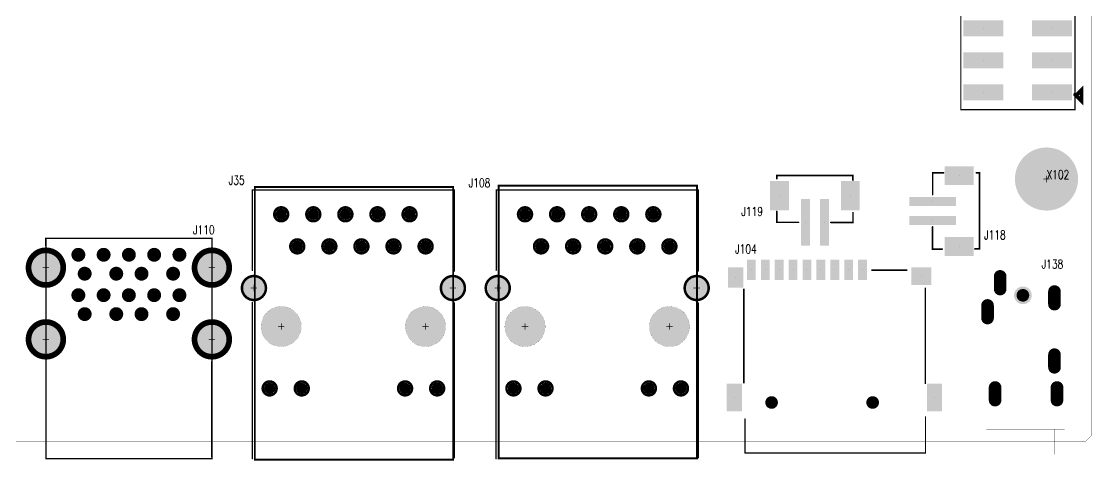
# Model space of a CAD drawing. Extents: x 0 to 170, y -2 to 101.
# Drawn here: x 85.2 to 169.9, y -1.5 to 33.3 of the extents above; entities that cross this region are included whole.
import ezdxf
from ezdxf.enums import TextEntityAlignment as Align

# ---------------------------------------------------------------- set-up
doc = ezdxf.new("R2010")
doc.units = 0
doc.header["$MEASUREMENT"] = 0
doc.layers.get('0').update_dxf_attribs({"linetype": 'CONTINUOUS'})
for name, color, linetype in [('2D_LINE_27', 43, 'CONTINUOUS'), ('BOARD_OUTLINE_00', 254, 'CONTINUOUS'), ('DRIL_NPLTE_THRU_01', 3, 'CONTINUOUS'), ('DRIL_NPLTE_THRU_02', 171, 'CONTINUOUS'), ('DRIL_NPLTE_THRU_03', 23, 'CONTINUOUS'), ('DRIL_NPLTE_THRU_04', 216, 'CONTINUOUS'), ('DRIL_NPLTE_THRU_05', 255, 'CONTINUOUS'), ('DRIL_NPLTE_THRU_06', 186, 'CONTINUOUS'), ('DRIL_PLTE_THRU_01', 3, 'CONTINUOUS'), ('DRIL_PLTE_THRU_02', 171, 'CONTINUOUS'), ('DRIL_PLTE_THRU_03', 23, 'CONTINUOUS'), ('DRIL_PLTE_THRU_04', 216, 'CONTINUOUS'), ('DRIL_PLTE_THRU_05', 255, 'CONTINUOUS'), ('DRIL_PLTE_THRU_06', 186, 'CONTINUOUS'), ('DRIL_SYMBOL', 254, 'CONTINUOUS'), ('PADS_BOT', 150, 'CONTINUOUS'), ('PADS_INNER', 106, 'CONTINUOUS'), ('PADS_TOP', 106, 'CONTINUOUS'), ('PART_NAME_01', 1, 'CONTINUOUS'), ('PART_TOP_2DLINE_01', 222, 'CONTINUOUS'), ('PART_TOP_2DLINE_26', 254, 'CONTINUOUS')]:
    doc.layers.add(name, color=color, linetype=linetype)
doc.styles.add('W0$05', font='simplex', dxfattribs={"width": 0.75})
doc.styles.add('W0$1', font='simplex', dxfattribs={"width": 0.75})

# ---------------------------------------------------------------- blocks, each defined once
blk = doc.blocks.new('SMOOTH_0$025')
at = {"const_width": 0.0125}
blk.add_lwpolyline([(-0.00625, 0, 1), (0.00625, 0, 1)], format="xyb", close=True, dxfattribs=at)
blk = doc.blocks.new('BOARD_1')
at = {"layer": 'BOARD_OUTLINE_00', "const_width": 0.025}
blk.add_lwpolyline([(-11.176, 0.5), (-10.676, 0), (158.25, 0), (158.75, 0.5), (158.75, 99.83), (158.25, 100.33), (-10.676, 100.33), (-11.176, 99.83)], close=True, dxfattribs=at)
at = {"layer": 'BOARD_OUTLINE_00'}
for p in [(158.25, 0), (158.75, 0.5)]:
    blk.add_blockref('SMOOTH_0$025', p, dxfattribs=at)
blk = doc.blocks.new('SMOOTH_0$15')
at = {"const_width": 0.075}
blk.add_lwpolyline([(-0.0375, 0, 1), (0.0375, 0, 1)], format="xyb", close=True, dxfattribs=at)
blk = doc.blocks.new('DRAWING_2946')
at = {"layer": '2D_LINE_27', "const_width": 0.15}
blk.add_lwpolyline([(0, 0), (15.7, 0), (15.7, -21.6), (0, -21.6)], close=True, dxfattribs=at)
at = {"layer": '2D_LINE_27'}
for p in [(0, 0), (15.7, 0), (0, -21.6), (15.7, -21.6)]:
    blk.add_blockref('SMOOTH_0$15', p, dxfattribs=at)
blk = doc.blocks.new('DRAWING_2947')
at = {"layer": '2D_LINE_27', "const_width": 0.15}
blk.add_lwpolyline([(0, 0), (15.7, 0), (15.7, -21.6), (0, -21.6)], close=True, dxfattribs=at)
at = {"layer": '2D_LINE_27'}
for p in [(0, 0), (15.7, 0), (0, -21.6), (15.7, -21.6)]:
    blk.add_blockref('SMOOTH_0$15', p, dxfattribs=at)
blk = doc.blocks.new('SMOOTH_0$1')
at = {"const_width": 0.05}
blk.add_lwpolyline([(-0.025, 0, 1), (0.025, 0, 1)], format="xyb", close=True, dxfattribs=at)
blk = doc.blocks.new('SMOOTH_0$3')
at = {"const_width": 0.15}
blk.add_lwpolyline([(-0.075, 0, 1), (0.075, 0, 1)], format="xyb", close=True, dxfattribs=at)
blk = doc.blocks.new('PART_BODY_TOP_60')
at = {"layer": 'PART_TOP_2DLINE_01', "const_width": 0.1}
blk.add_lwpolyline([(-25.5, 4.5), (25.489, 4.5), (25.489, -4.546), (-25.5, -4.546)], close=True, dxfattribs=at)
at = {"layer": 'PART_TOP_2DLINE_01', "const_width": 0.3}
blk.add_lwpolyline([(-24.303, -4.546), (-24.808, -5.051), (-23.939, -5.051), (-24.374, -4.616)], dxfattribs=at)
at = {"layer": 'PART_TOP_2DLINE_01'}
for name, p in [('SMOOTH_0$1', (-25.5, 4.5)), ('SMOOTH_0$1', (25.489, 4.5)), ('SMOOTH_0$1', (-25.5, -4.546)), ('SMOOTH_0$3', (-24.808, -5.051)), ('SMOOTH_0$3', (-24.374, -4.616)), ('SMOOTH_0$3', (-24.303, -4.546)), ('SMOOTH_0$3', (-23.939, -5.051)), ('SMOOTH_0$1', (25.489, -4.546))]:
    blk.add_blockref(name, p, dxfattribs=at)
blk = doc.blocks.new('DRIL_HOLE_0')
blk.add_lwpolyline([(0, 0, 1), (0, 0, 1)], format="xyb", close=True)
blk = doc.blocks.new('PAD_4')
blk.add_lwpolyline([(0, 0), (0, 0)])
blk = doc.blocks.new('PAD_36')
at = {"const_width": 1.27}
blk.add_lwpolyline([(-1.585, 0), (1.585, 0)], dxfattribs=at)
blk = doc.blocks.new('STK_TOP_91')
at = {"layer": 'DRIL_PLTE_THRU_01'}
blk.add_blockref('DRIL_HOLE_0', (0, 0), dxfattribs=at)
at = {"layer": 'DRIL_PLTE_THRU_02'}
blk.add_blockref('DRIL_HOLE_0', (0, 0), dxfattribs=at)
at = {"layer": 'DRIL_PLTE_THRU_03'}
blk.add_blockref('DRIL_HOLE_0', (0, 0), dxfattribs=at)
at = {"layer": 'DRIL_PLTE_THRU_04'}
blk.add_blockref('DRIL_HOLE_0', (0, 0), dxfattribs=at)
at = {"layer": 'DRIL_PLTE_THRU_05'}
blk.add_blockref('DRIL_HOLE_0', (0, 0), dxfattribs=at)
at = {"layer": 'DRIL_PLTE_THRU_06'}
blk.add_blockref('DRIL_HOLE_0', (0, 0), dxfattribs=at)
at = {"layer": 'PADS_BOT'}
blk.add_blockref('PAD_4', (0, 0), dxfattribs=at)
at = {"layer": 'PADS_INNER'}
blk.add_blockref('PAD_4', (0, 0), dxfattribs=at)
at = {"layer": 'PADS_TOP', "rotation": 90}
blk.add_blockref('PAD_36', (0, 0), dxfattribs=at)
blk = doc.blocks.new('SYM_TOP_52')
for name, p in [('PART_BODY_TOP_60', (0, 0)), ('STK_TOP_91', (-24.13, 2.715)), ('STK_TOP_91', (-21.59, 2.715)), ('STK_TOP_91', (-19.05, 2.715)), ('STK_TOP_91', (-16.51, 2.715)), ('STK_TOP_91', (-13.97, 2.715)), ('STK_TOP_91', (-11.43, 2.715)), ('STK_TOP_91', (-8.89, 2.715)), ('STK_TOP_91', (-6.35, 2.715)), ('STK_TOP_91', (-3.81, 2.715)), ('STK_TOP_91', (-1.27, 2.715)), ('STK_TOP_91', (1.27, 2.715)), ('STK_TOP_91', (3.81, 2.715)), ('STK_TOP_91', (6.35, 2.715)), ('STK_TOP_91', (8.89, 2.715)), ('STK_TOP_91', (11.43, 2.715)), ('STK_TOP_91', (13.97, 2.715)), ('STK_TOP_91', (16.51, 2.715)), ('STK_TOP_91', (19.05, 2.715)), ('STK_TOP_91', (21.59, 2.715)), ('STK_TOP_91', (24.13, 2.715)), ('STK_TOP_91', (-24.13, -2.715)), ('STK_TOP_91', (-21.59, -2.715)), ('STK_TOP_91', (-19.05, -2.715)), ('STK_TOP_91', (-16.51, -2.715)), ('STK_TOP_91', (-13.97, -2.715)), ('STK_TOP_91', (-11.43, -2.715)), ('STK_TOP_91', (-8.89, -2.715)), ('STK_TOP_91', (-6.35, -2.715)), ('STK_TOP_91', (-3.81, -2.715)), ('STK_TOP_91', (-1.27, -2.715)), ('STK_TOP_91', (1.27, -2.715)), ('STK_TOP_91', (3.81, -2.715)), ('STK_TOP_91', (6.35, -2.715)), ('STK_TOP_91', (8.89, -2.715)), ('STK_TOP_91', (11.43, -2.715)), ('STK_TOP_91', (13.97, -2.715)), ('STK_TOP_91', (16.51, -2.715)), ('STK_TOP_91', (19.05, -2.715)), ('STK_TOP_91', (21.59, -2.715)), ('STK_TOP_91', (24.13, -2.715))]:
    blk.add_blockref(name, p)
blk = doc.blocks.new('PART_TOP_163')
blk.add_blockref('SYM_TOP_52', (0, 0))
at = {"layer": 'PART_NAME_01', "style": 'W0$1', "width": 0.75}
blk.add_text('J113', height=0.7, rotation=270, dxfattribs=at).set_placement((25.604, -0.426))
blk = doc.blocks.new('PART_BODY_TOP_55')
at = {"layer": 'PART_TOP_2DLINE_01', "const_width": 0.1}
for points in [[(-7.115, -8.995), (7.181, -8.995), (7.181, -6.136)], [(-7.1, -9), (-7.1, -6.307)]]:
    blk.add_lwpolyline(points, dxfattribs=at)
at = {"layer": 'PART_TOP_2DLINE_26', "const_width": 0.1}
for points in [[(5.7, 5.5), (2.95, 5.5), (2.95, 5.473), (5.7, 5.473)], [(-7.195, -3.429), (-7.208, -3.429), (-7.208, 3.968), (-7.195, 3.968)], [(7.175, -3.478), (7.181, -3.478), (7.181, 4.056), (7.175, 4.056)]]:
    blk.add_lwpolyline(points, close=True, dxfattribs=at)
at = {"layer": 'PART_TOP_2DLINE_01'}
for p in [(-7.1, -6.307), (7.181, -6.136), (-7.115, -8.995), (-7.1, -9), (7.181, -8.995)]:
    blk.add_blockref('SMOOTH_0$1', p, dxfattribs=at)
at = {"layer": 'PART_TOP_2DLINE_26'}
for p in [(2.95, 5.5), (2.95, 5.473), (5.7, 5.5), (5.7, 5.473), (-7.208, 3.968), (-7.195, 3.968), (7.175, 4.056), (7.181, 4.056), (-7.208, -3.429), (-7.195, -3.429), (7.175, -3.478), (7.181, -3.478)]:
    blk.add_blockref('SMOOTH_0$1', p, dxfattribs=at)
blk = doc.blocks.new('PAD_47')
at = {"const_width": 0.7}
blk.add_lwpolyline([(-0.8, 0), (0.8, 0)], dxfattribs=at)
blk = doc.blocks.new('STK_TOP_28')
at = {"layer": 'DRIL_PLTE_THRU_01'}
blk.add_blockref('DRIL_HOLE_0', (0, 0), dxfattribs=at)
at = {"layer": 'DRIL_PLTE_THRU_02'}
blk.add_blockref('DRIL_HOLE_0', (0, 0), dxfattribs=at)
at = {"layer": 'DRIL_PLTE_THRU_03'}
blk.add_blockref('DRIL_HOLE_0', (0, 0), dxfattribs=at)
at = {"layer": 'DRIL_PLTE_THRU_04'}
blk.add_blockref('DRIL_HOLE_0', (0, 0), dxfattribs=at)
at = {"layer": 'DRIL_PLTE_THRU_05'}
blk.add_blockref('DRIL_HOLE_0', (0, 0), dxfattribs=at)
at = {"layer": 'DRIL_PLTE_THRU_06'}
blk.add_blockref('DRIL_HOLE_0', (0, 0), dxfattribs=at)
at = {"layer": 'PADS_BOT'}
blk.add_blockref('PAD_4', (0, 0), dxfattribs=at)
at = {"layer": 'PADS_INNER'}
blk.add_blockref('PAD_4', (0, 0), dxfattribs=at)
at = {"layer": 'PADS_TOP', "rotation": 90}
blk.add_blockref('PAD_47', (0, 0), dxfattribs=at)
blk = doc.blocks.new('PAD_48')
at = {"const_width": 1.2}
blk.add_lwpolyline([(-0.8, 0), (0.8, 0)], dxfattribs=at)
blk = doc.blocks.new('STK_TOP_29')
at = {"layer": 'DRIL_PLTE_THRU_01'}
blk.add_blockref('DRIL_HOLE_0', (0, 0), dxfattribs=at)
at = {"layer": 'DRIL_PLTE_THRU_02'}
blk.add_blockref('DRIL_HOLE_0', (0, 0), dxfattribs=at)
at = {"layer": 'DRIL_PLTE_THRU_03'}
blk.add_blockref('DRIL_HOLE_0', (0, 0), dxfattribs=at)
at = {"layer": 'DRIL_PLTE_THRU_04'}
blk.add_blockref('DRIL_HOLE_0', (0, 0), dxfattribs=at)
at = {"layer": 'DRIL_PLTE_THRU_05'}
blk.add_blockref('DRIL_HOLE_0', (0, 0), dxfattribs=at)
at = {"layer": 'DRIL_PLTE_THRU_06'}
blk.add_blockref('DRIL_HOLE_0', (0, 0), dxfattribs=at)
at = {"layer": 'PADS_BOT'}
blk.add_blockref('PAD_4', (0, 0), dxfattribs=at)
at = {"layer": 'PADS_INNER'}
blk.add_blockref('PAD_4', (0, 0), dxfattribs=at)
at = {"layer": 'PADS_TOP', "rotation": 90}
blk.add_blockref('PAD_48', (0, 0), dxfattribs=at)
blk = doc.blocks.new('PAD_49')
at = {"const_width": 1.4}
blk.add_lwpolyline([(-0.8, 0), (0.8, 0)], dxfattribs=at)
blk = doc.blocks.new('STK_TOP_30')
at = {"layer": 'DRIL_PLTE_THRU_01'}
blk.add_blockref('DRIL_HOLE_0', (0, 0), dxfattribs=at)
at = {"layer": 'DRIL_PLTE_THRU_02'}
blk.add_blockref('DRIL_HOLE_0', (0, 0), dxfattribs=at)
at = {"layer": 'DRIL_PLTE_THRU_03'}
blk.add_blockref('DRIL_HOLE_0', (0, 0), dxfattribs=at)
at = {"layer": 'DRIL_PLTE_THRU_04'}
blk.add_blockref('DRIL_HOLE_0', (0, 0), dxfattribs=at)
at = {"layer": 'DRIL_PLTE_THRU_05'}
blk.add_blockref('DRIL_HOLE_0', (0, 0), dxfattribs=at)
at = {"layer": 'DRIL_PLTE_THRU_06'}
blk.add_blockref('DRIL_HOLE_0', (0, 0), dxfattribs=at)
at = {"layer": 'PADS_BOT'}
blk.add_blockref('PAD_4', (0, 0), dxfattribs=at)
at = {"layer": 'PADS_INNER'}
blk.add_blockref('PAD_4', (0, 0), dxfattribs=at)
at = {"layer": 'PADS_TOP'}
blk.add_blockref('PAD_49', (0, 0), dxfattribs=at)
blk = doc.blocks.new('PAD_50')
at = {"const_width": 1.2}
blk.add_lwpolyline([(-1.1, 0), (1.1, 0)], dxfattribs=at)
blk = doc.blocks.new('STK_TOP_31')
at = {"layer": 'DRIL_PLTE_THRU_01'}
blk.add_blockref('DRIL_HOLE_0', (0, 0), dxfattribs=at)
at = {"layer": 'DRIL_PLTE_THRU_02'}
blk.add_blockref('DRIL_HOLE_0', (0, 0), dxfattribs=at)
at = {"layer": 'DRIL_PLTE_THRU_03'}
blk.add_blockref('DRIL_HOLE_0', (0, 0), dxfattribs=at)
at = {"layer": 'DRIL_PLTE_THRU_04'}
blk.add_blockref('DRIL_HOLE_0', (0, 0), dxfattribs=at)
at = {"layer": 'DRIL_PLTE_THRU_05'}
blk.add_blockref('DRIL_HOLE_0', (0, 0), dxfattribs=at)
at = {"layer": 'DRIL_PLTE_THRU_06'}
blk.add_blockref('DRIL_HOLE_0', (0, 0), dxfattribs=at)
at = {"layer": 'PADS_BOT'}
blk.add_blockref('PAD_4', (0, 0), dxfattribs=at)
at = {"layer": 'PADS_INNER'}
blk.add_blockref('PAD_4', (0, 0), dxfattribs=at)
at = {"layer": 'PADS_TOP', "rotation": 90}
blk.add_blockref('PAD_50', (0, 0), dxfattribs=at)
blk = doc.blocks.new('DRIL_SYMBOL_1')
at = {"layer": 'DRIL_SYMBOL', "const_width": 0.0508}
for points in [[(-0.254, 0), (0.254, 0)], [(0, -0.254), (0, 0.254)]]:
    blk.add_lwpolyline(points, dxfattribs=at)
blk = doc.blocks.new('DRIL_HOLE_1')
at = {"const_width": 0.5}
blk.add_lwpolyline([(-0.25, 0, 1), (0.25, 0, 1)], format="xyb", close=True, dxfattribs=at)
blk.add_blockref('DRIL_SYMBOL_1', (0, 0))
blk = doc.blocks.new('PAD_51')
at = {"const_width": 0.005}
blk.add_lwpolyline([(0, -0.4975, 1), (0, 0.4975, 1)], format="xyb", close=True, dxfattribs=at)
blk = doc.blocks.new('STK_TOP_32')
at = {"layer": 'DRIL_NPLTE_THRU_01'}
blk.add_blockref('DRIL_HOLE_1', (0, 0), dxfattribs=at)
at = {"layer": 'DRIL_NPLTE_THRU_02'}
blk.add_blockref('DRIL_HOLE_1', (0, 0), dxfattribs=at)
at = {"layer": 'DRIL_NPLTE_THRU_03'}
blk.add_blockref('DRIL_HOLE_1', (0, 0), dxfattribs=at)
at = {"layer": 'DRIL_NPLTE_THRU_04'}
blk.add_blockref('DRIL_HOLE_1', (0, 0), dxfattribs=at)
at = {"layer": 'DRIL_NPLTE_THRU_05'}
blk.add_blockref('DRIL_HOLE_1', (0, 0), dxfattribs=at)
at = {"layer": 'DRIL_NPLTE_THRU_06'}
blk.add_blockref('DRIL_HOLE_1', (0, 0), dxfattribs=at)
at = {"layer": 'PADS_BOT'}
blk.add_blockref('PAD_51', (0, 0), dxfattribs=at)
at = {"layer": 'PADS_INNER'}
blk.add_blockref('PAD_51', (0, 0), dxfattribs=at)
at = {"layer": 'PADS_TOP'}
blk.add_blockref('PAD_51', (0, 0), dxfattribs=at)
blk = doc.blocks.new('SYM_TOP_47')
for name, p in [('STK_TOP_29', (-7.85, 4.9)), ('STK_TOP_28', (-6.6, 5.5)), ('STK_TOP_28', (-5.5, 5.5)), ('STK_TOP_28', (-4.4, 5.5)), ('STK_TOP_28', (-3.3, 5.5)), ('STK_TOP_28', (-2.2, 5.5)), ('STK_TOP_28', (-1.1, 5.5)), ('STK_TOP_28', (0, 5.5)), ('STK_TOP_28', (1.1, 5.5)), ('STK_TOP_28', (2.2, 5.5)), ('PART_BODY_TOP_55', (0, 0)), ('STK_TOP_30', (6.85, 5)), ('STK_TOP_31', (-7.95, -4.6)), ('STK_TOP_31', (7.9, -4.6)), ('STK_TOP_32', (-5, -5)), ('STK_TOP_32', (3, -5))]:
    blk.add_blockref(name, p)
blk = doc.blocks.new('PART_TOP_247')
blk.add_blockref('SYM_TOP_47', (0, 0))
at = {"layer": 'PART_NAME_01', "style": 'W0$1', "width": 0.75}
blk.add_text('J104', height=0.7, dxfattribs=at).set_placement((-7.886, 6.802))
blk = doc.blocks.new('SMOOTH_0$01')
at = {"const_width": 0.005}
blk.add_lwpolyline([(-0.0025, 0, 1), (0.0025, 0, 1)], format="xyb", close=True, dxfattribs=at)
blk = doc.blocks.new('PART_BODY_TOP_111')
at = {"layer": 'PART_TOP_2DLINE_01', "const_width": 0.01}
for points in [[(-2.9, 0), (3.3, 0), (3.3, 12), (-2.9, 12)], [(-2.5, 0), (2.5, 0), (2.5, -2), (-2.5, -2)]]:
    blk.add_lwpolyline(points, close=True, dxfattribs=at)
at = {"layer": 'PART_TOP_2DLINE_01'}
for p in [(-2.9, 12), (3.3, 12), (-2.9, 0), (-2.5, 0), (2.5, 0), (3.3, 0), (-2.5, -2), (2.5, -2)]:
    blk.add_blockref('SMOOTH_0$01', p, dxfattribs=at)
blk = doc.blocks.new('DRIL_SYMBOL_1$4')
at = {"layer": 'DRIL_SYMBOL', "const_width": 0.0508}
for points in [[(-0.254, 0), (0.254, 0)], [(0, -0.254), (0, 0.254)]]:
    blk.add_lwpolyline(points, dxfattribs=at)
blk = doc.blocks.new('DRIL_HOLE_1$4')
at = {"const_width": 0.7}
blk.add_lwpolyline([(-0.35, 0, 1), (0.35, 0, 1)], format="xyb", close=True, dxfattribs=at)
blk.add_blockref('DRIL_SYMBOL_1$4', (0, 0))
blk = doc.blocks.new('PAD_35')
at = {"const_width": 0.5}
blk.add_lwpolyline([(0, -0.25, 1), (0, 0.25, 1)], format="xyb", close=True, dxfattribs=at)
blk = doc.blocks.new('STK_TOP_154')
at = {"layer": 'DRIL_NPLTE_THRU_01'}
blk.add_blockref('DRIL_HOLE_1$4', (0, 0), dxfattribs=at)
at = {"layer": 'DRIL_NPLTE_THRU_02'}
blk.add_blockref('DRIL_HOLE_1$4', (0, 0), dxfattribs=at)
at = {"layer": 'DRIL_NPLTE_THRU_03'}
blk.add_blockref('DRIL_HOLE_1$4', (0, 0), dxfattribs=at)
at = {"layer": 'DRIL_NPLTE_THRU_04'}
blk.add_blockref('DRIL_HOLE_1$4', (0, 0), dxfattribs=at)
at = {"layer": 'DRIL_NPLTE_THRU_05'}
blk.add_blockref('DRIL_HOLE_1$4', (0, 0), dxfattribs=at)
at = {"layer": 'DRIL_NPLTE_THRU_06'}
blk.add_blockref('DRIL_HOLE_1$4', (0, 0), dxfattribs=at)
at = {"layer": 'PADS_BOT'}
blk.add_blockref('PAD_35', (0, 0), dxfattribs=at)
at = {"layer": 'PADS_INNER'}
blk.add_blockref('PAD_35', (0, 0), dxfattribs=at)
at = {"layer": 'PADS_TOP'}
blk.add_blockref('PAD_35', (0, 0), dxfattribs=at)
blk = doc.blocks.new('DRIL_SLOT_0001900062000000900')
at = {"const_width": 0.25}
blk.add_lwpolyline([(0.125, -0.55), (0.125, 0.55, 1), (-0.125, 0.55), (-0.125, -0.55, 1)], format="xyb", close=True, dxfattribs=at)
blk = doc.blocks.new('PAD_53')
at = {"const_width": 0.5}
blk.add_lwpolyline([(-0.5, -0.25), (0.5, -0.25, 1), (0.5, 0.25), (-0.5, 0.25, 1)], format="xyb", close=True, dxfattribs=at)
blk = doc.blocks.new('STK_TOP_153')
at = {"layer": 'DRIL_PLTE_THRU_01'}
blk.add_blockref('DRIL_SLOT_0001900062000000900', (0, 0), dxfattribs=at)
at = {"layer": 'DRIL_PLTE_THRU_02'}
blk.add_blockref('DRIL_SLOT_0001900062000000900', (0, 0), dxfattribs=at)
at = {"layer": 'DRIL_PLTE_THRU_03'}
blk.add_blockref('DRIL_SLOT_0001900062000000900', (0, 0), dxfattribs=at)
at = {"layer": 'DRIL_PLTE_THRU_04'}
blk.add_blockref('DRIL_SLOT_0001900062000000900', (0, 0), dxfattribs=at)
at = {"layer": 'DRIL_PLTE_THRU_05'}
blk.add_blockref('DRIL_SLOT_0001900062000000900', (0, 0), dxfattribs=at)
at = {"layer": 'DRIL_PLTE_THRU_06'}
blk.add_blockref('DRIL_SLOT_0001900062000000900', (0, 0), dxfattribs=at)
at = {"layer": 'PADS_BOT', "rotation": 90}
blk.add_blockref('PAD_53', (0, 0), dxfattribs=at)
at = {"layer": 'PADS_INNER', "rotation": 90}
blk.add_blockref('PAD_53', (0, 0), dxfattribs=at)
at = {"layer": 'PADS_TOP', "rotation": 90}
blk.add_blockref('PAD_53', (0, 0), dxfattribs=at)
blk = doc.blocks.new('SYM_TOP_67')
for name, p in [('PART_BODY_TOP_111', (0, 0)), ('STK_TOP_153', (-1.8, 11.6)), ('STK_TOP_154', (0, 10.6)), ('STK_TOP_153', (2.5, 10.4)), ('STK_TOP_153', (-2.8, 9.3)), ('STK_TOP_153', (2.5, 5.4)), ('STK_TOP_153', (-2.2, 2.8)), ('STK_TOP_153', (2.7, 2.8))]:
    blk.add_blockref(name, p)
blk = doc.blocks.new('PART_TOP_273')
blk.add_blockref('SYM_TOP_67', (0, 0))
at = {"layer": 'PART_NAME_01', "style": 'W0$05', "width": 0.75}
blk.add_text('J138', height=0.7, dxfattribs=at).set_placement((2.34, 13.074), align=Align.MIDDLE_CENTER)
blk = doc.blocks.new('SMOOTH_0$12')
at = {"const_width": 0.06}
blk.add_lwpolyline([(-0.03, 0, 1), (0.03, 0, 1)], format="xyb", close=True, dxfattribs=at)
blk = doc.blocks.new('PART_BODY_TOP_58')
at = {"layer": 'PART_TOP_2DLINE_26', "const_width": 0.12}
for points in [[(-3.024, 1.592), (-3.024, 1.855), (2.999, 1.855), (2.999, 1.48)], [(-3.024, -1), (-3.024, -1.861), (-1.301, -1.861)], [(3.015, -1.095), (3.015, -1.867), (1.252, -1.867)]]:
    blk.add_lwpolyline(points, dxfattribs=at)
at = {"layer": 'PART_TOP_2DLINE_26'}
for p in [(-3.024, 1.855), (2.999, 1.855), (-3.024, 1.592), (2.999, 1.48), (-3.024, -1), (3.015, -1.095), (-3.024, -1.861), (-1.301, -1.861), (1.252, -1.867), (3.015, -1.867)]:
    blk.add_blockref('SMOOTH_0$12', p, dxfattribs=at)
blk = doc.blocks.new('PAD_55')
at = {"const_width": 0.7}
blk.add_lwpolyline([(-1.85, 0), (1.85, 0)], dxfattribs=at)
blk = doc.blocks.new('STK_TOP_90')
at = {"layer": 'DRIL_PLTE_THRU_01'}
blk.add_blockref('DRIL_HOLE_0', (0, 0), dxfattribs=at)
at = {"layer": 'DRIL_PLTE_THRU_02'}
blk.add_blockref('DRIL_HOLE_0', (0, 0), dxfattribs=at)
at = {"layer": 'DRIL_PLTE_THRU_03'}
blk.add_blockref('DRIL_HOLE_0', (0, 0), dxfattribs=at)
at = {"layer": 'DRIL_PLTE_THRU_04'}
blk.add_blockref('DRIL_HOLE_0', (0, 0), dxfattribs=at)
at = {"layer": 'DRIL_PLTE_THRU_05'}
blk.add_blockref('DRIL_HOLE_0', (0, 0), dxfattribs=at)
at = {"layer": 'DRIL_PLTE_THRU_06'}
blk.add_blockref('DRIL_HOLE_0', (0, 0), dxfattribs=at)
at = {"layer": 'PADS_BOT'}
blk.add_blockref('PAD_4', (0, 0), dxfattribs=at)
at = {"layer": 'PADS_INNER'}
blk.add_blockref('PAD_4', (0, 0), dxfattribs=at)
at = {"layer": 'PADS_TOP', "rotation": 90}
blk.add_blockref('PAD_55', (0, 0), dxfattribs=at)
blk = doc.blocks.new('PAD_56')
at = {"const_width": 1.5}
blk.add_lwpolyline([(-1.15, 0), (1.15, 0)], dxfattribs=at)
blk = doc.blocks.new('STK_TOP_89')
at = {"layer": 'DRIL_PLTE_THRU_01'}
blk.add_blockref('DRIL_HOLE_0', (0, 0), dxfattribs=at)
at = {"layer": 'DRIL_PLTE_THRU_02'}
blk.add_blockref('DRIL_HOLE_0', (0, 0), dxfattribs=at)
at = {"layer": 'DRIL_PLTE_THRU_03'}
blk.add_blockref('DRIL_HOLE_0', (0, 0), dxfattribs=at)
at = {"layer": 'DRIL_PLTE_THRU_04'}
blk.add_blockref('DRIL_HOLE_0', (0, 0), dxfattribs=at)
at = {"layer": 'DRIL_PLTE_THRU_05'}
blk.add_blockref('DRIL_HOLE_0', (0, 0), dxfattribs=at)
at = {"layer": 'DRIL_PLTE_THRU_06'}
blk.add_blockref('DRIL_HOLE_0', (0, 0), dxfattribs=at)
at = {"layer": 'PADS_BOT'}
blk.add_blockref('PAD_4', (0, 0), dxfattribs=at)
at = {"layer": 'PADS_INNER'}
blk.add_blockref('PAD_4', (0, 0), dxfattribs=at)
at = {"layer": 'PADS_TOP', "rotation": 90}
blk.add_blockref('PAD_56', (0, 0), dxfattribs=at)
blk = doc.blocks.new('SYM_TOP_50')
for name, p in [('STK_TOP_89', (-2.8, 0.25)), ('PART_BODY_TOP_58', (0, 0)), ('STK_TOP_89', (2.8, 0.25)), ('STK_TOP_90', (-0.75, -1.85)), ('STK_TOP_90', (0.75, -1.85))]:
    blk.add_blockref(name, p)
blk = doc.blocks.new('PART_TOP_315')
blk.add_blockref('SYM_TOP_50', (0, 0))
at = {"layer": 'PART_NAME_01', "style": 'W0$1', "width": 0.75}
blk.add_text('J119', height=0.7, dxfattribs=at).set_placement((-5.83, -1.348))
blk = doc.blocks.new('PART_TOP_318')
blk.add_blockref('SYM_TOP_50', (0, 0))
at = {"layer": 'PART_NAME_01', "style": 'W0$1', "width": 0.75}
blk.add_text('J118', height=0.7, rotation=90, dxfattribs=at).set_placement((2.243, 2.215))
blk = doc.blocks.new('PART_BODY_TOP_21')
at = {"layer": 'PART_TOP_2DLINE_26', "const_width": 0.1}
for points in [[(-7.995, 4.447), (-7.995, 10.82), (7.999, 10.82), (7.999, 4.386)], [(-8.004, 1.907), (-8.004, -10.47)], [(8.001, 1.873), (8.001, -10.389)]]:
    blk.add_lwpolyline(points, dxfattribs=at)
at = {"layer": 'PART_TOP_2DLINE_26'}
for p in [(-7.995, 10.82), (7.999, 10.82), (-7.995, 4.447), (7.999, 4.386), (-8.004, 1.907), (8.001, 1.873), (-8.004, -10.47), (8.001, -10.389)]:
    blk.add_blockref('SMOOTH_0$1', p, dxfattribs=at)
blk = doc.blocks.new('DRIL_SYMBOL_0$889')
at = {"layer": 'DRIL_SYMBOL', "const_width": 0.0508}
for points in [[(-0.254, 0), (0.254, 0)], [(0, -0.254), (0, 0.254)]]:
    blk.add_lwpolyline(points, dxfattribs=at)
blk = doc.blocks.new('DRIL_HOLE_0$889')
at = {"const_width": 0.4445}
blk.add_lwpolyline([(-0.22225, 0, 1), (0.22225, 0, 1)], format="xyb", close=True, dxfattribs=at)
blk.add_blockref('DRIL_SYMBOL_0$889', (0, 0))
blk = doc.blocks.new('PAD_68')
at = {"const_width": 0.2}
blk.add_lwpolyline([(0, -0.55, 1), (0, 0.55, 1)], format="xyb", close=True, dxfattribs=at)
blk = doc.blocks.new('STK_TOP_20')
at = {"layer": 'DRIL_PLTE_THRU_01'}
blk.add_blockref('DRIL_HOLE_0$889', (0, 0), dxfattribs=at)
at = {"layer": 'DRIL_PLTE_THRU_02'}
blk.add_blockref('DRIL_HOLE_0$889', (0, 0), dxfattribs=at)
at = {"layer": 'DRIL_PLTE_THRU_03'}
blk.add_blockref('DRIL_HOLE_0$889', (0, 0), dxfattribs=at)
at = {"layer": 'DRIL_PLTE_THRU_04'}
blk.add_blockref('DRIL_HOLE_0$889', (0, 0), dxfattribs=at)
at = {"layer": 'DRIL_PLTE_THRU_05'}
blk.add_blockref('DRIL_HOLE_0$889', (0, 0), dxfattribs=at)
at = {"layer": 'DRIL_PLTE_THRU_06'}
blk.add_blockref('DRIL_HOLE_0$889', (0, 0), dxfattribs=at)
at = {"layer": 'PADS_BOT'}
blk.add_blockref('PAD_68', (0, 0), dxfattribs=at)
at = {"layer": 'PADS_INNER'}
blk.add_blockref('PAD_68', (0, 0), dxfattribs=at)
at = {"layer": 'PADS_TOP'}
blk.add_blockref('PAD_68', (0, 0), dxfattribs=at)
blk = doc.blocks.new('DRIL_SYMBOL_1$7')
at = {"layer": 'DRIL_SYMBOL', "const_width": 0.0508}
for points in [[(-0.254, 0), (0.254, 0)], [(0, -0.254), (0, 0.254)]]:
    blk.add_lwpolyline(points, dxfattribs=at)
blk = doc.blocks.new('DRIL_HOLE_1$7')
at = {"const_width": 0.85}
blk.add_lwpolyline([(-0.425, 0, 1), (0.425, 0, 1)], format="xyb", close=True, dxfattribs=at)
blk.add_blockref('DRIL_SYMBOL_1$7', (0, 0))
blk = doc.blocks.new('PAD_69')
at = {"const_width": 0.2}
blk.add_lwpolyline([(0, -0.95, 1), (0, 0.95, 1)], format="xyb", close=True, dxfattribs=at)
blk = doc.blocks.new('STK_TOP_21')
at = {"layer": 'DRIL_PLTE_THRU_01'}
blk.add_blockref('DRIL_HOLE_1$7', (0, 0), dxfattribs=at)
at = {"layer": 'DRIL_PLTE_THRU_02'}
blk.add_blockref('DRIL_HOLE_1$7', (0, 0), dxfattribs=at)
at = {"layer": 'DRIL_PLTE_THRU_03'}
blk.add_blockref('DRIL_HOLE_1$7', (0, 0), dxfattribs=at)
at = {"layer": 'DRIL_PLTE_THRU_04'}
blk.add_blockref('DRIL_HOLE_1$7', (0, 0), dxfattribs=at)
at = {"layer": 'DRIL_PLTE_THRU_05'}
blk.add_blockref('DRIL_HOLE_1$7', (0, 0), dxfattribs=at)
at = {"layer": 'DRIL_PLTE_THRU_06'}
blk.add_blockref('DRIL_HOLE_1$7', (0, 0), dxfattribs=at)
at = {"layer": 'PADS_BOT'}
blk.add_blockref('PAD_69', (0, 0), dxfattribs=at)
at = {"layer": 'PADS_INNER'}
blk.add_blockref('PAD_69', (0, 0), dxfattribs=at)
at = {"layer": 'PADS_TOP'}
blk.add_blockref('PAD_69', (0, 0), dxfattribs=at)
blk = doc.blocks.new('DRIL_SYMBOL_3$2')
at = {"layer": 'DRIL_SYMBOL', "const_width": 0.0508}
for points in [[(-0.254, 0), (0.254, 0)], [(0, -0.254), (0, 0.254)]]:
    blk.add_lwpolyline(points, dxfattribs=at)
blk = doc.blocks.new('DRIL_HOLE_3$2')
at = {"const_width": 1.6}
blk.add_lwpolyline([(-0.8, 0, 1), (0.8, 0, 1)], format="xyb", close=True, dxfattribs=at)
blk.add_blockref('DRIL_SYMBOL_3$2', (0, 0))
blk = doc.blocks.new('PAD_70')
at = {"const_width": 0.005}
blk.add_lwpolyline([(0, -1.5975, 1), (0, 1.5975, 1)], format="xyb", close=True, dxfattribs=at)
blk = doc.blocks.new('STK_TOP_22')
at = {"layer": 'DRIL_NPLTE_THRU_01'}
blk.add_blockref('DRIL_HOLE_3$2', (0, 0), dxfattribs=at)
at = {"layer": 'DRIL_NPLTE_THRU_02'}
blk.add_blockref('DRIL_HOLE_3$2', (0, 0), dxfattribs=at)
at = {"layer": 'DRIL_NPLTE_THRU_03'}
blk.add_blockref('DRIL_HOLE_3$2', (0, 0), dxfattribs=at)
at = {"layer": 'DRIL_NPLTE_THRU_04'}
blk.add_blockref('DRIL_HOLE_3$2', (0, 0), dxfattribs=at)
at = {"layer": 'DRIL_NPLTE_THRU_05'}
blk.add_blockref('DRIL_HOLE_3$2', (0, 0), dxfattribs=at)
at = {"layer": 'DRIL_NPLTE_THRU_06'}
blk.add_blockref('DRIL_HOLE_3$2', (0, 0), dxfattribs=at)
at = {"layer": 'PADS_BOT'}
blk.add_blockref('PAD_70', (0, 0), dxfattribs=at)
at = {"layer": 'PADS_INNER'}
blk.add_blockref('PAD_70', (0, 0), dxfattribs=at)
at = {"layer": 'PADS_TOP'}
blk.add_blockref('PAD_70', (0, 0), dxfattribs=at)
blk = doc.blocks.new('SYM_TOP_13')
for name, p in [('PART_BODY_TOP_21', (0, 0)), ('STK_TOP_20', (-5.715, 8.89)), ('STK_TOP_20', (-3.175, 8.89)), ('STK_TOP_20', (-0.635, 8.89)), ('STK_TOP_20', (1.905, 8.89)), ('STK_TOP_20', (4.445, 8.89)), ('STK_TOP_20', (-4.445, 6.35)), ('STK_TOP_20', (-1.905, 6.35)), ('STK_TOP_20', (0.635, 6.35)), ('STK_TOP_20', (3.175, 6.35)), ('STK_TOP_20', (5.715, 6.35)), ('STK_TOP_21', (-7.875, 3.05)), ('STK_TOP_21', (7.875, 3.05)), ('STK_TOP_22', (-5.715, 0)), ('STK_TOP_22', (5.715, 0)), ('STK_TOP_20', (-6.63, -4.9)), ('STK_TOP_20', (-4.09, -4.9)), ('STK_TOP_20', (4.09, -4.9)), ('STK_TOP_20', (6.63, -4.9))]:
    blk.add_blockref(name, p)
blk = doc.blocks.new('PART_TOP_437')
blk.add_blockref('SYM_TOP_13', (0, 0))
at = {"layer": 'PART_NAME_01', "style": 'W0$1', "width": 0.75}
blk.add_text('J108', height=0.7, dxfattribs=at).set_placement((-10.17, 11.036))
blk = doc.blocks.new('PART_TOP_439')
blk.add_blockref('SYM_TOP_13', (0, 0))
at = {"layer": 'PART_NAME_01', "style": 'W0$1', "width": 0.75}
blk.add_text('J35', height=0.7, dxfattribs=at).set_placement((-9.87, 11.236))
blk = doc.blocks.new('DRIL_SYMBOL_3$5')
at = {"layer": 'DRIL_SYMBOL', "const_width": 0.0508}
for points in [[(-0.254, 0), (0.254, 0)], [(0, -0.254), (0, 0.254)]]:
    blk.add_lwpolyline(points, dxfattribs=at)
blk = doc.blocks.new('DRIL_HOLE_3$5')
at = {"const_width": 1.75}
blk.add_lwpolyline([(-0.875, 0, 1), (0.875, 0, 1)], format="xyb", close=True, dxfattribs=at)
blk.add_blockref('DRIL_SYMBOL_3$5', (0, 0))
blk = doc.blocks.new('PAD_24')
at = {"const_width": 0.75}
blk.add_lwpolyline([(0, -2.125, 1), (0, 2.125, 1)], format="xyb", close=True, dxfattribs=at)
blk = doc.blocks.new('STK_TOP_68')
at = {"layer": 'DRIL_PLTE_THRU_01'}
blk.add_blockref('DRIL_HOLE_3$5', (0, 0), dxfattribs=at)
at = {"layer": 'DRIL_PLTE_THRU_02'}
blk.add_blockref('DRIL_HOLE_3$5', (0, 0), dxfattribs=at)
at = {"layer": 'DRIL_PLTE_THRU_03'}
blk.add_blockref('DRIL_HOLE_3$5', (0, 0), dxfattribs=at)
at = {"layer": 'DRIL_PLTE_THRU_04'}
blk.add_blockref('DRIL_HOLE_3$5', (0, 0), dxfattribs=at)
at = {"layer": 'DRIL_PLTE_THRU_05'}
blk.add_blockref('DRIL_HOLE_3$5', (0, 0), dxfattribs=at)
at = {"layer": 'DRIL_PLTE_THRU_06'}
blk.add_blockref('DRIL_HOLE_3$5', (0, 0), dxfattribs=at)
at = {"layer": 'PADS_BOT'}
blk.add_blockref('PAD_24', (0, 0), dxfattribs=at)
at = {"layer": 'PADS_INNER'}
blk.add_blockref('PAD_24', (0, 0), dxfattribs=at)
at = {"layer": 'PADS_TOP'}
blk.add_blockref('PAD_24', (0, 0), dxfattribs=at)
blk = doc.blocks.new('SYM_TOP_40')
blk.add_blockref('STK_TOP_68', (0, 0))
blk = doc.blocks.new('PART_TOP_569')
blk.add_blockref('SYM_TOP_40', (0, 0))
at = {"layer": 'PART_NAME_01', "style": 'W0$1', "width": 0.75}
blk.add_text('X102', height=0.7, dxfattribs=at).set_placement((0, 0))
blk = doc.blocks.new('PART_BODY_TOP_34')
at = {"layer": 'PART_TOP_2DLINE_01', "const_width": 0.1}
for points in [[(-6.582, 7.416), (-6.582, 7.995), (6.585, 7.995), (6.585, 7.439)], [(-6.56, 3.858), (-6.56, 1.878)], [(6.585, 3.88), (6.585, 1.834)], [(-6.56, -1.881), (-6.56, -9.42)], [(6.54, -1.792), (6.54, -9.309)]]:
    blk.add_lwpolyline(points, dxfattribs=at)
blk.add_lwpolyline([(-6.57, 8), (6.57, 8), (6.57, -9.45), (-6.57, -9.45)], close=True, dxfattribs=at)
at = {"layer": 'PART_TOP_2DLINE_01'}
for p in [(-6.582, 7.995), (-6.57, 8), (6.57, 8), (6.585, 7.995), (-6.582, 7.416), (6.585, 7.439), (-6.56, 3.858), (6.585, 3.88), (-6.56, 1.878), (6.585, 1.834), (-6.56, -1.881), (6.54, -1.792), (6.54, -9.309), (-6.57, -9.45), (-6.56, -9.42), (6.57, -9.45)]:
    blk.add_blockref('SMOOTH_0$1', p, dxfattribs=at)
blk = doc.blocks.new('DRIL_SYMBOL_0$7')
at = {"layer": 'DRIL_SYMBOL', "const_width": 0.0508}
for points in [[(-0.254, 0), (0.254, 0)], [(0, -0.254), (0, 0.254)]]:
    blk.add_lwpolyline(points, dxfattribs=at)
blk = doc.blocks.new('DRIL_HOLE_0$7')
at = {"const_width": 0.35}
blk.add_lwpolyline([(-0.175, 0, 1), (0.175, 0, 1)], format="xyb", close=True, dxfattribs=at)
blk.add_blockref('DRIL_SYMBOL_0$7', (0, 0))
blk = doc.blocks.new('PAD_28')
at = {"const_width": 0.2}
blk.add_lwpolyline([(0, -0.45, 1), (0, 0.45, 1)], format="xyb", close=True, dxfattribs=at)
blk = doc.blocks.new('STK_TOP_50')
at = {"layer": 'DRIL_PLTE_THRU_01'}
blk.add_blockref('DRIL_HOLE_0$7', (0, 0), dxfattribs=at)
at = {"layer": 'DRIL_PLTE_THRU_02'}
blk.add_blockref('DRIL_HOLE_0$7', (0, 0), dxfattribs=at)
at = {"layer": 'DRIL_PLTE_THRU_03'}
blk.add_blockref('DRIL_HOLE_0$7', (0, 0), dxfattribs=at)
at = {"layer": 'DRIL_PLTE_THRU_04'}
blk.add_blockref('DRIL_HOLE_0$7', (0, 0), dxfattribs=at)
at = {"layer": 'DRIL_PLTE_THRU_05'}
blk.add_blockref('DRIL_HOLE_0$7', (0, 0), dxfattribs=at)
at = {"layer": 'DRIL_PLTE_THRU_06'}
blk.add_blockref('DRIL_HOLE_0$7', (0, 0), dxfattribs=at)
at = {"layer": 'PADS_BOT'}
blk.add_blockref('PAD_28', (0, 0), dxfattribs=at)
at = {"layer": 'PADS_INNER'}
blk.add_blockref('PAD_28', (0, 0), dxfattribs=at)
at = {"layer": 'PADS_TOP'}
blk.add_blockref('PAD_28', (0, 0), dxfattribs=at)
blk = doc.blocks.new('DRIL_SYMBOL_2$3')
at = {"layer": 'DRIL_SYMBOL', "const_width": 0.0508}
for points in [[(-0.254, 0), (0.254, 0)], [(0, -0.254), (0, 0.254)]]:
    blk.add_lwpolyline(points, dxfattribs=at)
blk = doc.blocks.new('DRIL_HOLE_2$3')
at = {"const_width": 1.15}
blk.add_lwpolyline([(-0.575, 0, 1), (0.575, 0, 1)], format="xyb", close=True, dxfattribs=at)
blk.add_blockref('DRIL_SYMBOL_2$3', (0, 0))
blk = doc.blocks.new('PAD_77')
at = {"const_width": 0.45}
blk.add_lwpolyline([(0, -1.375, 1), (0, 1.375, 1)], format="xyb", close=True, dxfattribs=at)
blk = doc.blocks.new('STK_TOP_51')
at = {"layer": 'DRIL_PLTE_THRU_01'}
blk.add_blockref('DRIL_HOLE_2$3', (0, 0), dxfattribs=at)
at = {"layer": 'DRIL_PLTE_THRU_02'}
blk.add_blockref('DRIL_HOLE_2$3', (0, 0), dxfattribs=at)
at = {"layer": 'DRIL_PLTE_THRU_03'}
blk.add_blockref('DRIL_HOLE_2$3', (0, 0), dxfattribs=at)
at = {"layer": 'DRIL_PLTE_THRU_04'}
blk.add_blockref('DRIL_HOLE_2$3', (0, 0), dxfattribs=at)
at = {"layer": 'DRIL_PLTE_THRU_05'}
blk.add_blockref('DRIL_HOLE_2$3', (0, 0), dxfattribs=at)
at = {"layer": 'DRIL_PLTE_THRU_06'}
blk.add_blockref('DRIL_HOLE_2$3', (0, 0), dxfattribs=at)
at = {"layer": 'PADS_BOT'}
blk.add_blockref('PAD_77', (0, 0), dxfattribs=at)
at = {"layer": 'PADS_INNER'}
blk.add_blockref('PAD_77', (0, 0), dxfattribs=at)
at = {"layer": 'PADS_TOP'}
blk.add_blockref('PAD_77', (0, 0), dxfattribs=at)
blk = doc.blocks.new('SYM_TOP_26')
for name, p in [('PART_BODY_TOP_34', (0, 0)), ('STK_TOP_51', (-6.57, 5.68)), ('STK_TOP_50', (-4, 6.7)), ('STK_TOP_50', (-2, 6.7)), ('STK_TOP_50', (0, 6.7)), ('STK_TOP_50', (2, 6.7)), ('STK_TOP_50', (4, 6.7)), ('STK_TOP_51', (6.57, 5.68)), ('STK_TOP_50', (-3.5, 5.2)), ('STK_TOP_50', (-1, 5.2)), ('STK_TOP_50', (1, 5.2)), ('STK_TOP_50', (3.5, 5.2)), ('STK_TOP_50', (-4, 3.5)), ('STK_TOP_50', (-2, 3.5)), ('STK_TOP_50', (0, 3.5)), ('STK_TOP_50', (2, 3.5)), ('STK_TOP_50', (4, 3.5)), ('STK_TOP_50', (-3.5, 2)), ('STK_TOP_50', (-1, 2)), ('STK_TOP_50', (1, 2)), ('STK_TOP_50', (3.5, 2)), ('STK_TOP_51', (-6.57, 0)), ('STK_TOP_51', (6.57, 0))]:
    blk.add_blockref(name, p)
blk = doc.blocks.new('PART_TOP_719')
blk.add_blockref('SYM_TOP_26', (0, 0))
at = {"layer": 'PART_NAME_01', "style": 'W0$1', "width": 0.75}
blk.add_text('J110', height=0.7, dxfattribs=at).set_placement((5.074, 8.322))

msp = doc.modelspace()

# ---------------------------------------------------------------- block references
for name, p in [('BOARD_1', (11.176, 0)), ('PART_TOP_569', (166.37, 20.828)), ('PART_TOP_315', (148.04, 19.258)), ('PART_TOP_439', (111.5, 9.144)), ('PART_TOP_437', (130.8, 9.144)), ('DRAWING_2947', (123, 20.3)), ('DRAWING_2946', (103.7, 20.2)), ('PART_TOP_719', (93.726, 8.128)), ('PART_TOP_247', (149.606, 8.128)), ('PART_TOP_273', (164.5, 1.016))]:
    msp.add_blockref(name, p)
for name, p, rotation in [('PART_TOP_163', (164.084, 51.816), 90), ('PART_TOP_318', (159.215, 18.293), 270)]:
    msp.add_blockref(name, p, dxfattribs=dict(rotation=rotation))

doc.saveas('drawing.dxf')
